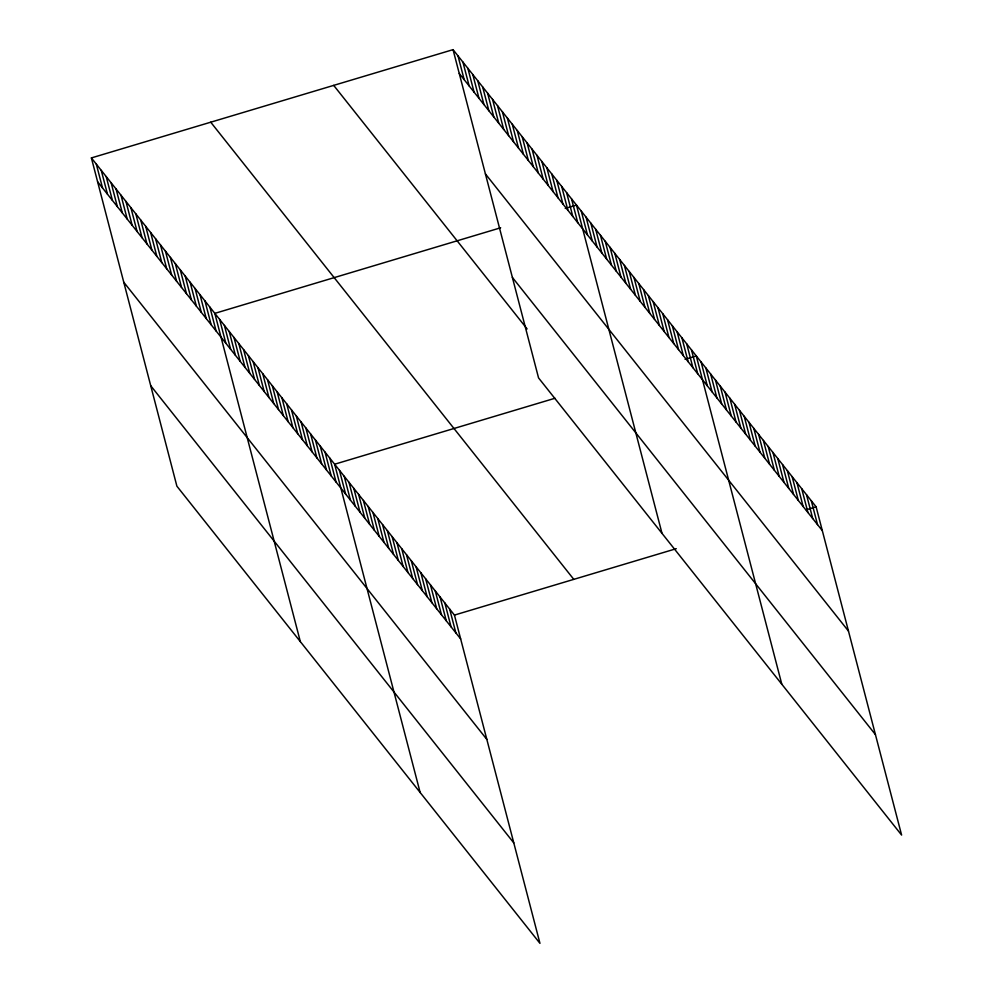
<?xml version="1.0" encoding="UTF-8"?>
<svg xmlns="http://www.w3.org/2000/svg" width="993" height="993" viewBox="0 0 993 993"><rect width="100%" height="100%" fill="white"/><g stroke="black" fill="none" stroke-linecap="round" stroke-linejoin="round"><path stroke-width="1.49" d="M91.393 157.924L454.446 615.089L539.956 943.35L176.891 486.185L91.393 157.924L453.044 49.65L816.109 506.815L901.607 835.076L538.554 377.911L453.044 49.65M500.671 227.782L214.823 313.366L300.333 641.615M565.253 208.456L576.486 205.092L661.996 533.34M554.988 398.255L334.641 464.227L420.138 792.488M685.071 359.317L696.292 355.953L781.801 684.214M454.446 615.089L676.27 548.682M806.279 509.757L816.109 506.815M459.25 73.457L822.303 530.634M485.428 173.924L848.481 631.101M512.388 277.444L875.441 734.609M333.698 85.386L527.109 328.919M210.739 122.201L573.793 579.366M97.587 181.744L460.653 638.909M123.765 282.211L486.818 739.375M150.725 385.718L513.778 842.883M811.318 500.782L817.512 524.589M806.527 494.75L812.721 518.557M801.723 488.717L807.93 512.525M796.932 482.672L803.138 506.492M792.141 476.64L798.347 500.46M787.35 470.608L793.556 494.427M782.558 464.575L788.765 488.382M777.767 458.543L783.974 482.35M772.976 452.51L779.182 476.317M768.185 446.465L774.391 470.285M763.394 440.433L769.587 464.252M758.602 434.4L764.796 458.22M753.811 428.368L760.005 452.175M749.007 422.335L755.214 446.142M744.216 416.303L750.423 440.11M739.425 410.258L745.631 434.078M734.634 404.225L740.84 428.045M729.843 398.193L736.049 422.013M725.051 392.161L731.258 415.968M720.26 386.128L726.466 409.935M715.469 380.096L721.675 403.903M710.678 374.051L716.872 397.87M705.886 368.018L712.08 391.838M701.095 361.986L707.289 385.805M691.5 349.921L697.707 373.728M686.709 343.888L692.915 367.695M681.918 337.843L688.124 361.663M677.127 331.811L683.333 355.631M672.335 325.778L678.542 349.586M667.544 319.746L673.75 343.553M662.753 313.714L668.959 337.521M657.962 307.681L664.156 331.488M653.171 301.636L659.364 325.456M648.379 295.604L654.573 319.423M643.576 289.571L649.782 313.378M638.784 283.539L644.991 307.346M633.993 277.506L640.2 301.313M629.202 271.461L635.408 295.281M624.411 265.429L630.617 289.248M619.62 259.396L625.826 283.216M614.828 253.364L621.035 277.171M610.037 247.331L616.243 271.139M605.246 241.299L611.44 265.106M600.455 235.254L606.649 259.074M595.663 229.222L601.857 253.041M590.86 223.189L597.066 247.009M586.069 217.157L592.275 240.964M581.277 211.124L587.484 234.931M571.546 198.873L577.752 222.68M566.618 192.654L572.812 216.462M561.678 186.436L567.884 210.243M556.738 180.217L562.944 204.024M551.798 173.998L558.004 197.818M546.858 167.78L553.064 191.599M541.93 161.561L548.124 185.381M536.99 155.342L543.196 179.162M532.049 149.124L538.256 172.943M527.109 142.918L533.315 166.725M522.181 136.699L528.375 160.506M517.241 130.48L523.435 154.287M512.301 124.262L518.507 148.069M507.361 118.043L513.567 141.85M502.421 111.824L508.627 135.644M497.493 105.606L503.687 129.425M492.553 99.387L498.759 123.206M487.613 93.168L493.819 116.988M482.672 86.95L488.879 110.769M477.732 80.743L483.939 104.55M472.805 74.525L478.998 98.332M467.864 68.306L474.071 92.113M462.924 62.087L469.13 85.895M457.984 55.869L464.19 79.676M449.655 609.057L455.861 632.876M444.864 603.024L451.058 626.831M440.073 596.992L446.267 620.799M435.282 590.959L441.475 614.766M430.478 584.914L436.684 608.734M425.687 578.882L431.893 602.701M420.895 572.849L427.102 596.669M416.104 566.817L422.31 590.624M411.313 560.784L417.519 584.592M406.522 554.752L412.728 578.559M401.731 548.707L407.937 572.527M396.939 542.674L403.146 566.494M392.148 536.642L398.342 560.462M387.357 530.61L393.551 554.417M382.566 524.577L388.76 548.384M377.762 518.545L383.968 542.352M372.971 512.5L379.177 536.319M368.18 506.467L374.386 530.287M363.388 500.435L369.595 524.254M358.597 494.402L364.803 518.209M353.806 488.37L360.012 512.177M349.015 482.337L355.221 506.145M344.223 476.292L350.43 500.112M339.432 470.26L345.626 494.08M329.85 458.195L336.044 482.002M325.046 452.163L331.252 475.97M320.255 446.13L326.461 469.937M315.464 440.085L321.67 463.905M310.672 434.053L316.879 457.872M305.881 428.02L312.087 451.827M301.09 421.988L307.296 445.795M296.299 415.955L302.505 439.762M291.508 409.91L297.714 433.73M286.716 403.878L292.91 427.698M281.925 397.845L288.119 421.665M277.134 391.813L283.328 415.62M272.343 385.781L278.536 409.588M267.539 379.748L273.745 403.555M262.748 373.703L268.954 397.523M257.957 367.671L264.163 391.49M253.165 361.638L259.372 385.458M248.374 355.606L254.58 379.413M243.583 349.573L249.789 373.38M238.792 343.541L244.998 367.348M234 337.496L240.207 361.315M229.209 331.463L235.403 355.283M224.418 325.431L230.612 349.251M219.627 319.398L225.821 343.206M209.895 307.147L216.089 330.954M204.955 300.929L211.161 324.736M200.015 294.71L206.221 318.517M195.075 288.491L201.281 312.311M190.135 282.273L196.341 306.092M185.207 276.054L191.401 299.874M180.267 269.835L186.473 293.655M175.327 263.629L181.533 287.436M170.386 257.41L176.593 281.218M165.459 251.192L171.652 274.999M160.518 244.973L166.712 268.78M155.578 238.754L161.785 262.562M150.638 232.536L156.844 256.343M145.698 226.317L151.904 250.137M140.77 220.098L146.964 243.918M135.83 213.88L142.024 237.699M130.89 207.661L137.096 231.481M125.95 201.442L132.156 225.262M121.009 195.236L127.216 219.043M116.082 189.018L122.276 212.825M111.142 182.799L117.348 206.606M106.201 176.58L112.408 200.387M101.261 170.362L107.467 194.169M96.321 164.143L102.527 187.962"/></g></svg>
